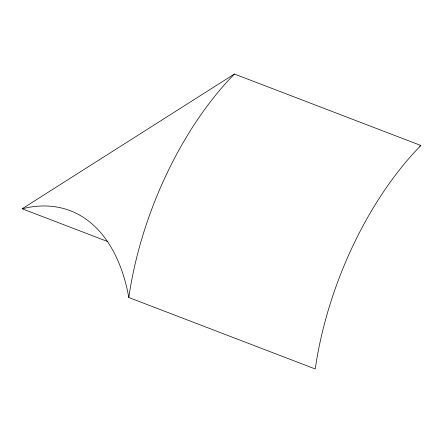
<?xml version="1.0" encoding="UTF-8"?>
<svg xmlns="http://www.w3.org/2000/svg" width="443" height="443" viewBox="0 0 443 443"><rect width="100%" height="100%" fill="white"/><g stroke="black" fill="none" stroke-linecap="round" stroke-linejoin="round"><path stroke-width="0.66" d="M128.824 297.519L130.015 289.622A242.908 130.32 -69 0 1 227.746 81.052L234.413 74.02L420.85 145.481L414.183 152.514A242.908 130.32 -69 0 0 316.452 361.084L315.261 368.98L128.824 297.519L127.59 291.162A242.908 130.32 -69 0 0 28.839 207.324L22.15 208.775L107.948 241.656M22.15 208.775L234.413 74.02M419.682 146.223L420.85 145.481"/></g></svg>
